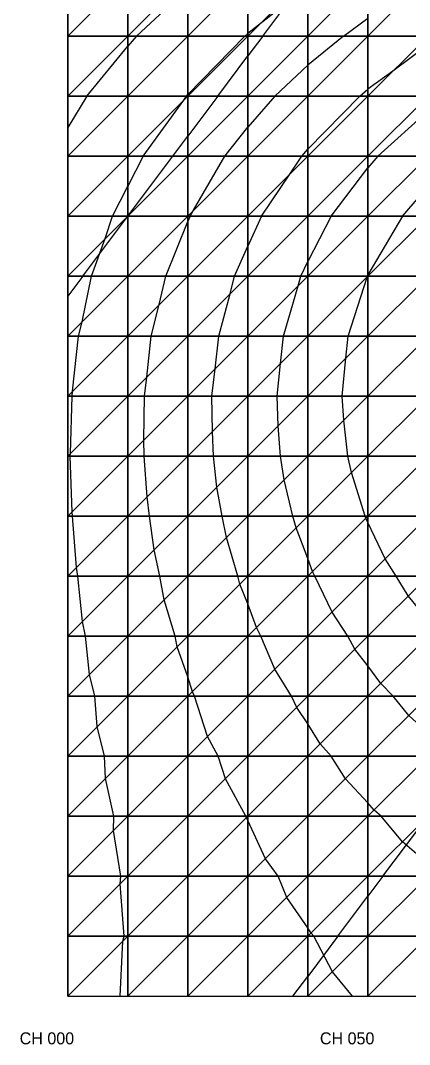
# Model space of a CAD drawing. Header units: metres. Extents: x -8 to 301, y -8 to 258.
# Drawn here: x -7.9 to 56.9, y -8 to 162.6 of the extents above; entities that cross this region are included whole.
import ezdxf

# ---------------------------------------------------------------- set-up
doc = ezdxf.new("R2010")
doc.units = ezdxf.units.M
for name, color, linetype in [('BOUNDARY', 7, 'Continuous'), ('EXISTING_CONTOUR', 8, 'Continuous'), ('EXISTING_TIN', 8, 'Continuous'), ('FORMATION_CONTOUR', 4, 'Continuous'), ('FORMATION_TIN', 4, 'Continuous'), ('SECTION', 3, 'Continuous'), ('TEXT', 7, 'Continuous')]:
    doc.layers.add(name, color=color, linetype=linetype)

msp = doc.modelspace()

# ---------------------------------------------------------------- linework, layer by layer
at = {"layer": 'BOUNDARY'}
msp.add_lwpolyline([(0, 0), (300, 0), (300, 240), (0, 240)], close=True, dxfattribs=at)
at = {"layer": 'EXISTING_CONTOUR'}
for p, q in [((11.48, 160, 102.5), (20, 167.93, 102.5)), ((40, 168.29, 103), (31.78, 161.78, 103)), ((45.91, 160, 103.5), (50, 162.95, 103.5)), ((29.51, 160, 103), (30, 160.42, 103)), ((31.78, 161.78, 103), (30, 160.42, 103)), ((11.48, 160, 102.5), (10, 158.31, 102.5)), ((29.51, 160, 103), (20, 150.24, 103)), ((45.91, 160, 103.5), (40, 155.14, 103.5)), ((3.18, 150, 102.5), (10, 158.31, 102.5)), ((60, 158.53, 104), (54.16, 154.16, 104)), ((34.49, 150, 103.5), (40, 155.14, 103.5)), ((54.16, 154.16, 104), (50, 151.15, 104)), ((19.79, 150, 103), (20, 150.24, 103)), ((48.63, 150, 104), (50, 151.15, 104)), ((3.18, 150, 102.5), (0, 144.77, 102.5)), ((12.57, 140, 103), (19.32, 149.32, 103)), ((19.32, 149.32, 103), (19.79, 150, 103)), ((34.49, 150, 103.5), (30, 144.79, 103.5)), ((48.63, 150, 104), (40, 141.14, 104)), ((51.67, 140, 104.5), (60, 147.53, 104.5)), ((26.19, 140, 103.5), (30, 144.79, 103.5)), ((12.57, 140, 103), (10, 135, 103)), ((20.96, 130.96, 103.5), (26.19, 140, 103.5)), ((37.12, 137.12, 104), (39, 140, 104)), ((39, 140, 104), (40, 141.14, 104)), ((51.67, 140, 104.5), (50, 138.04, 104.5)), ((32.28, 130, 104), (37.12, 137.12, 104)), ((43.9, 130, 104.5), (50, 138.04, 104.5)), ((7.46, 130, 103), (10, 135, 103)), ((55.77, 130, 105), (60, 134.91, 105)), ((6.26, 126.26, 103), (7.46, 130, 103)), ((20.37, 130, 103.5), (20, 129.09, 103.5)), ((20.37, 130, 103.5), (20.96, 130.96, 103.5)), ((32.28, 130, 104), (30, 124.99, 104)), ((43.9, 130, 104.5), (40, 122.41, 104.5)), ((55.77, 130, 105), (50, 120.21, 105)), ((16.33, 120, 103.5), (20, 129.09, 103.5)), ((3.96, 120, 103), (6.26, 126.26, 103)), ((27.8, 120, 104), (30, 124.99, 104)), ((38.83, 120, 104.5), (40, 122.41, 104.5)), ((2.38, 112.38, 103), (3.96, 120, 103)), ((15.25, 115.25, 103.5), (16.33, 120, 103.5)), ((27.06, 117.06, 104), (27.8, 120, 104)), ((38.39, 118.39, 104.5), (38.83, 120, 104.5)), ((46.72, 110, 105), (49.84, 119.84, 105)), ((49.84, 119.84, 105), (49.89, 120, 105)), ((49.89, 120, 105), (50, 120.21, 105)), ((35.94, 110, 104.5), (38.39, 118.39, 104.5)), ((25.14, 110, 104), (27.06, 117.06, 104)), ((13.91, 110, 103.5), (15.25, 115.25, 103.5)), ((1.82, 110, 103), (2.38, 112.38, 103)), ((0.81, 100.81, 103), (1.82, 110, 103)), ((13.15, 103.15, 103.5), (13.91, 110, 103.5)), ((24.53, 104.53, 104), (25.14, 110, 104)), ((35.44, 105.44, 104.5), (35.94, 110, 104.5)), ((46.33, 106.33, 105), (46.72, 110, 105)), ((45.7, 100, 105), (46.33, 106.33, 105)), ((24.02, 100, 104), (24.53, 104.53, 104)), ((34.86, 100, 104.5), (35.44, 105.44, 104.5)), ((12.78, 100, 103.5), (13.15, 103.15, 103.5)), ((0.72, 100, 103), (0.81, 100.81, 103)), ((0.44, 90.44, 103), (0.72, 100, 103)), ((12.7, 92.7, 103.5), (12.78, 100, 103.5)), ((24.09, 94.09, 104), (24.02, 100, 104)), ((35.05, 95.05, 104.5), (34.86, 100, 104.5)), ((45.99, 95.99, 105), (45.7, 100, 105)), ((46.65, 90, 105), (45.99, 95.99, 105)), ((24.25, 90, 104), (24.09, 94.09, 104)), ((35.41, 90, 104.5), (35.05, 95.05, 104.5)), ((12.74, 90, 103.5), (12.7, 92.7, 103.5)), ((0.43, 90, 103), (0.44, 90.44, 103)), ((0.74, 80.74, 103), (0.43, 90, 103)), ((13.22, 83.22, 103.5), (12.74, 90, 103.5)), ((24.84, 84.84, 104), (24.25, 90, 104)), ((36.06, 86.06, 104.5), (35.41, 90, 104.5)), ((47.27, 87.27, 105), (46.65, 90, 105)), ((49.52, 80, 105), (47.27, 87.27, 105)), ((37.5, 80, 104.5), (36.06, 86.06, 104.5)), ((25.7, 80, 104), (24.84, 84.84, 104)), ((13.62, 80, 103.5), (13.22, 83.22, 103.5)), ((0.8, 80, 103), (0.74, 80.74, 103)), ((1.46, 71.46, 103), (0.8, 80, 103)), ((14.38, 74.38, 103.5), (13.62, 80, 103.5)), ((26.42, 76.42, 104), (25.7, 80, 104)), ((38.04, 78.04, 104.5), (37.5, 80, 104.5)), ((49.65, 79.65, 105), (49.52, 80, 105)), ((50, 78.92, 105), (49.65, 79.65, 105)), ((52.89, 72.89, 105), (50, 78.92, 105)), ((40, 72.96, 104.5), (38.04, 78.04, 104.5)), ((28.34, 70, 104), (26.42, 76.42, 104)), ((15.36, 70, 103.5), (14.38, 74.38, 103.5)), ((40.79, 70.79, 104.5), (40, 72.96, 104.5)), ((54.68, 70, 105), (52.89, 72.89, 105)), ((1.68, 70, 103), (1.46, 71.46, 103)), ((2.45, 62.45, 103), (1.68, 70, 103)), ((16.06, 66.06, 103.5), (15.36, 70, 103.5)), ((28.68, 68.68, 104), (28.34, 70, 104)), ((41.18, 70, 104.5), (40.79, 70.79, 104.5)), ((44.02, 64.02, 104.5), (41.18, 70, 104.5)), ((56.72, 66.72, 105), (54.68, 70, 105)), ((30, 65.39, 104), (28.68, 68.68, 104)), ((60, 62.68, 105), (56.72, 66.72, 105)), ((17.88, 60, 103.5), (16.06, 66.06, 103.5)), ((31.43, 61.43, 104), (30, 65.39, 104)), ((46.63, 60, 104.5), (44.02, 64.02, 104.5)), ((2.96, 60, 103), (2.45, 62.45, 103)), ((32.16, 60, 104), (31.43, 61.43, 104)), ((3.63, 53.63, 103), (2.96, 60, 103)), ((18.24, 58.24, 103.5), (17.88, 60, 103.5)), ((34.49, 54.49, 104), (32.16, 60, 104)), ((47.84, 57.84, 104.5), (46.63, 60, 104.5)), ((20, 53.25, 103.5), (18.24, 58.24, 103.5)), ((50, 55.06, 104.5), (47.84, 57.84, 104.5)), ((52.14, 52.14, 104.5), (50, 55.06, 104.5)), ((4.49, 50, 103), (3.63, 53.63, 103)), ((20.76, 50.76, 103.5), (20, 53.25, 103.5)), ((37.26, 50, 104), (34.49, 54.49, 104)), ((54.21, 50, 104.5), (52.14, 52.14, 104.5)), ((4.93, 44.93, 103), (4.49, 50, 103)), ((21.12, 50, 103.5), (20.76, 50.76, 103.5)), ((23.3, 43.3, 103.5), (21.12, 50, 103.5)), ((38.13, 48.13, 104), (37.26, 50, 104)), ((56.8, 46.8, 104.5), (54.21, 50, 104.5)), ((40, 45.41, 104), (38.13, 48.13, 104)), ((60, 43.85, 104.5), (56.8, 46.8, 104.5)), ((6.12, 40, 103), (4.93, 44.93, 103)), ((42.06, 42.06, 104), (40, 45.41, 104)), ((25.05, 40, 103.5), (23.3, 43.3, 103.5)), ((43.86, 40, 104), (42.06, 42.06, 104)), ((6.29, 36.29, 103), (6.12, 40, 103)), ((26.25, 36.25, 103.5), (25.05, 40, 103.5)), ((46.26, 36.26, 104), (43.86, 40, 104)), ((7.66, 30, 103), (6.29, 36.29, 103)), ((29.68, 30, 103.5), (26.25, 36.25, 103.5)), ((50, 32.22, 104), (46.26, 36.26, 104)), ((51.02, 31.02, 104), (50, 32.22, 104)), ((52.19, 30, 104), (51.02, 31.02, 104)), ((7.61, 27.61, 103), (7.66, 30, 103)), ((29.75, 29.75, 103.5), (29.68, 30, 103.5)), ((30, 29.29, 103.5), (29.75, 29.75, 103.5)), ((32.91, 22.91, 103.5), (30, 29.29, 103.5)), ((55.76, 25.76, 104), (52.19, 30, 104)), ((8.86, 20, 103), (7.61, 27.61, 103)), ((60, 22.09, 104), (55.76, 25.76, 104)), ((35.03, 20, 103.5), (32.91, 22.91, 103.5)), ((8.72, 18.72, 103), (8.86, 20, 103)), ((36.48, 16.48, 103.5), (35.03, 20, 103.5)), ((9.38, 10, 103), (8.72, 18.72, 103)), ((40, 11.42, 103.5), (36.48, 16.48, 103.5)), ((40.53, 10.53, 103.5), (40, 11.42, 103.5)), ((41, 10, 103.5), (40.53, 10.53, 103.5)), ((8.75, 0, 103), (9.2, 9.2, 103)), ((9.2, 9.2, 103), (9.38, 10, 103)), ((44.08, 4.08, 103.5), (41, 10, 103.5)), ((47.4, 0, 103.5), (44.08, 4.08, 103.5))]:
    msp.add_line(p, q, dxfattribs=at)
at = {"layer": 'EXISTING_TIN'}
for points in [[(0, 160, 102.22), (10, 160, 102.46), (10, 170, 102.22)], [(0, 160, 102.22), (10, 170, 102.22), (0, 170, 102.02)], [(10, 160, 102.46), (20, 160, 102.73), (20, 170, 102.44)], [(10, 160, 102.46), (20, 170, 102.44), (10, 170, 102.22)], [(20, 160, 102.73), (30, 160, 103.01), (30, 170, 102.68)], [(20, 160, 102.73), (30, 170, 102.68), (20, 170, 102.44)], [(30, 160, 103.01), (40, 160, 103.32), (40, 170, 102.93)], [(30, 160, 103.01), (40, 170, 102.93), (30, 170, 102.68)], [(40, 160, 103.32), (50, 160, 103.63), (50, 170, 103.2)], [(40, 160, 103.32), (50, 170, 103.2), (40, 170, 102.93)], [(50, 160, 103.63), (60, 160, 103.93), (60, 170, 103.46)], [(50, 160, 103.63), (60, 170, 103.46), (50, 170, 103.2)], [(0, 150, 102.41), (10, 150, 102.69), (10, 160, 102.46)], [(0, 150, 102.41), (10, 160, 102.46), (0, 160, 102.22)], [(10, 150, 102.69), (20, 150, 103.01), (20, 160, 102.73)], [(10, 150, 102.69), (20, 160, 102.73), (10, 160, 102.46)], [(20, 150, 103.01), (30, 150, 103.34), (30, 160, 103.01)], [(20, 150, 103.01), (30, 160, 103.01), (20, 160, 102.73)], [(30, 150, 103.34), (40, 150, 103.69), (40, 160, 103.32)], [(30, 150, 103.34), (40, 160, 103.32), (30, 160, 103.01)], [(40, 150, 103.69), (50, 150, 104.05), (50, 160, 103.63)], [(40, 150, 103.69), (50, 160, 103.63), (40, 160, 103.32)], [(50, 150, 104.05), (60, 150, 104.4), (60, 160, 103.93)], [(50, 150, 104.05), (60, 160, 103.93), (50, 160, 103.63)], [(0, 140, 102.58), (10, 140, 102.91), (10, 150, 102.69)], [(0, 140, 102.58), (10, 150, 102.69), (0, 150, 102.41)], [(10, 140, 102.91), (20, 140, 103.26), (20, 150, 103.01)], [(10, 140, 102.91), (20, 150, 103.01), (10, 150, 102.69)], [(20, 140, 103.26), (30, 140, 103.64), (30, 150, 103.34)], [(20, 140, 103.26), (30, 150, 103.34), (20, 150, 103.01)], [(30, 140, 103.64), (40, 140, 104.04), (40, 150, 103.69)], [(30, 140, 103.64), (40, 150, 103.69), (30, 150, 103.34)], [(40, 140, 104.04), (50, 140, 104.44), (50, 150, 104.05)], [(40, 140, 104.04), (50, 150, 104.05), (40, 150, 103.69)], [(50, 140, 104.44), (60, 140, 104.82), (60, 150, 104.4)], [(50, 140, 104.44), (60, 150, 104.4), (50, 150, 104.05)], [(0, 130, 102.73), (10, 130, 103.09), (10, 140, 102.91)], [(0, 130, 102.73), (10, 140, 102.91), (0, 140, 102.58)], [(10, 130, 103.09), (20, 130, 103.48), (20, 140, 103.26)], [(10, 130, 103.09), (20, 140, 103.26), (10, 140, 102.91)], [(20, 130, 103.48), (30, 130, 103.9), (30, 140, 103.64)], [(20, 130, 103.48), (30, 140, 103.64), (20, 140, 103.26)], [(30, 130, 103.9), (40, 130, 104.33), (40, 140, 104.04)], [(30, 130, 103.9), (40, 140, 104.04), (30, 140, 103.64)], [(40, 130, 104.33), (50, 130, 104.76), (50, 140, 104.44)], [(40, 130, 104.33), (50, 140, 104.44), (40, 140, 104.04)], [(50, 130, 104.76), (60, 130, 105.17), (60, 140, 104.82)], [(50, 130, 104.76), (60, 140, 104.82), (50, 140, 104.44)], [(0, 120, 102.85), (10, 120, 103.23), (10, 130, 103.09)], [(0, 120, 102.85), (10, 130, 103.09), (0, 130, 102.73)], [(10, 120, 103.23), (20, 120, 103.65), (20, 130, 103.48)], [(10, 120, 103.23), (20, 130, 103.48), (10, 130, 103.09)], [(20, 120, 103.65), (30, 120, 104.1), (30, 130, 103.9)], [(20, 120, 103.65), (30, 130, 103.9), (20, 130, 103.48)], [(30, 120, 104.1), (40, 120, 104.55), (40, 130, 104.33)], [(30, 120, 104.1), (40, 130, 104.33), (30, 130, 103.9)], [(40, 120, 104.55), (50, 120, 105.01), (50, 130, 104.76)], [(40, 120, 104.55), (50, 130, 104.76), (40, 130, 104.33)], [(50, 120, 105.01), (60, 120, 105.44), (60, 130, 105.17)], [(50, 120, 105.01), (60, 130, 105.17), (50, 130, 104.76)], [(0, 110, 102.93), (10, 110, 103.33), (10, 120, 103.23)], [(0, 110, 102.93), (10, 120, 103.23), (0, 120, 102.85)], [(10, 110, 103.33), (20, 110, 103.76), (20, 120, 103.65)], [(10, 110, 103.33), (20, 120, 103.65), (10, 120, 103.23)], [(20, 110, 103.76), (30, 110, 104.22), (30, 120, 104.1)], [(20, 110, 103.76), (30, 120, 104.1), (20, 120, 103.65)], [(30, 110, 104.22), (40, 110, 104.69), (40, 120, 104.55)], [(30, 110, 104.22), (40, 120, 104.55), (30, 120, 104.1)], [(40, 110, 104.69), (50, 110, 105.15), (50, 120, 105.01)], [(40, 110, 104.69), (50, 120, 105.01), (40, 120, 104.55)], [(50, 110, 105.15), (60, 110, 105.59), (60, 120, 105.44)], [(50, 110, 105.15), (60, 120, 105.44), (50, 120, 105.01)], [(0, 100, 102.97), (10, 100, 103.38), (10, 110, 103.33)], [(0, 100, 102.97), (10, 110, 103.33), (0, 110, 102.93)], [(10, 100, 103.38), (20, 100, 103.82), (20, 110, 103.76)], [(10, 100, 103.38), (20, 110, 103.76), (10, 110, 103.33)], [(20, 100, 103.82), (30, 100, 104.27), (30, 110, 104.22)], [(20, 100, 103.82), (30, 110, 104.22), (20, 110, 103.76)], [(30, 100, 104.27), (40, 100, 104.74), (40, 110, 104.69)], [(30, 100, 104.27), (40, 110, 104.69), (30, 110, 104.22)], [(40, 100, 104.74), (50, 100, 105.2), (50, 110, 105.15)], [(40, 100, 104.74), (50, 110, 105.15), (40, 110, 104.69)], [(50, 100, 105.2), (60, 100, 105.63), (60, 110, 105.59)], [(50, 100, 105.2), (60, 110, 105.59), (50, 110, 105.15)], [(0, 90, 102.98), (10, 90, 103.38), (10, 100, 103.38)], [(0, 90, 102.98), (10, 100, 103.38), (0, 100, 102.97)], [(10, 90, 103.38), (20, 90, 103.81), (20, 100, 103.82)], [(10, 90, 103.38), (20, 100, 103.82), (10, 100, 103.38)], [(20, 90, 103.81), (30, 90, 104.26), (30, 100, 104.27)], [(20, 90, 103.81), (30, 100, 104.27), (20, 100, 103.82)], [(30, 90, 104.26), (40, 90, 104.71), (40, 100, 104.74)], [(30, 90, 104.26), (40, 100, 104.74), (30, 100, 104.27)], [(40, 90, 104.71), (50, 90, 105.15), (50, 100, 105.2)], [(40, 90, 104.71), (50, 100, 105.2), (40, 100, 104.74)], [(50, 90, 105.15), (60, 90, 105.56), (60, 100, 105.63)], [(50, 90, 105.15), (60, 100, 105.63), (50, 100, 105.2)], [(0, 80, 102.97), (10, 80, 103.35), (10, 90, 103.38)], [(0, 80, 102.97), (10, 90, 103.38), (0, 90, 102.98)], [(10, 80, 103.35), (20, 80, 103.76), (20, 90, 103.81)], [(10, 80, 103.35), (20, 90, 103.81), (10, 90, 103.38)], [(20, 80, 103.76), (30, 80, 104.18), (30, 90, 104.26)], [(20, 80, 103.76), (30, 90, 104.26), (20, 90, 103.81)], [(30, 80, 104.18), (40, 80, 104.61), (40, 90, 104.71)], [(30, 80, 104.18), (40, 90, 104.71), (30, 90, 104.26)], [(40, 80, 104.61), (50, 80, 105.02), (50, 90, 105.15)], [(40, 80, 104.61), (50, 90, 105.15), (40, 90, 104.71)], [(50, 80, 105.02), (60, 80, 105.41), (60, 90, 105.56)], [(50, 80, 105.02), (60, 90, 105.56), (50, 90, 105.15)], [(0, 70, 102.94), (10, 70, 103.3), (10, 80, 103.35)], [(0, 70, 102.94), (10, 80, 103.35), (0, 80, 102.97)], [(10, 70, 103.3), (20, 70, 103.68), (20, 80, 103.76)], [(10, 70, 103.3), (20, 80, 103.76), (10, 80, 103.35)], [(20, 70, 103.68), (30, 70, 104.06), (30, 80, 104.18)], [(20, 70, 103.68), (30, 80, 104.18), (20, 80, 103.76)], [(30, 70, 104.06), (40, 70, 104.46), (40, 80, 104.61)], [(30, 70, 104.06), (40, 80, 104.61), (30, 80, 104.18)], [(40, 70, 104.46), (50, 70, 104.83), (50, 80, 105.02)], [(40, 70, 104.46), (50, 80, 105.02), (40, 80, 104.61)], [(50, 70, 104.83), (60, 70, 105.19), (60, 80, 105.41)], [(50, 70, 104.83), (60, 80, 105.41), (50, 80, 105.02)], [(0, 60, 102.9), (10, 60, 103.23), (10, 70, 103.3)], [(0, 60, 102.9), (10, 70, 103.3), (0, 70, 102.94)], [(10, 60, 103.23), (20, 60, 103.57), (20, 70, 103.68)], [(10, 60, 103.23), (20, 70, 103.68), (10, 70, 103.3)], [(20, 60, 103.57), (30, 60, 103.92), (30, 70, 104.06)], [(20, 60, 103.57), (30, 70, 104.06), (20, 70, 103.68)], [(30, 60, 103.92), (40, 60, 104.28), (40, 70, 104.46)], [(30, 60, 103.92), (40, 70, 104.46), (30, 70, 104.06)], [(40, 60, 104.28), (50, 60, 104.61), (50, 70, 104.83)], [(40, 60, 104.28), (50, 70, 104.83), (40, 70, 104.46)], [(50, 60, 104.61), (60, 60, 104.93), (60, 70, 105.19)], [(50, 60, 104.61), (60, 70, 105.19), (50, 70, 104.83)], [(0, 50, 102.87), (10, 50, 103.16), (10, 60, 103.23)], [(0, 50, 102.87), (10, 60, 103.23), (0, 60, 102.9)], [(10, 50, 103.16), (20, 50, 103.47), (20, 60, 103.57)], [(10, 50, 103.16), (20, 60, 103.57), (10, 60, 103.23)], [(20, 50, 103.47), (30, 50, 103.78), (30, 60, 103.92)], [(20, 50, 103.47), (30, 60, 103.92), (20, 60, 103.57)], [(30, 50, 103.78), (40, 50, 104.08), (40, 60, 104.28)], [(30, 50, 103.78), (40, 60, 104.28), (30, 60, 103.92)], [(40, 50, 104.08), (50, 50, 104.38), (50, 60, 104.61)], [(40, 50, 104.08), (50, 60, 104.61), (40, 60, 104.28)], [(50, 50, 104.38), (60, 50, 104.66), (60, 60, 104.93)], [(50, 50, 104.38), (60, 60, 104.93), (50, 60, 104.61)], [(0, 40, 102.84), (10, 40, 103.1), (10, 50, 103.16)], [(0, 40, 102.84), (10, 50, 103.16), (0, 50, 102.87)], [(10, 40, 103.1), (20, 40, 103.36), (20, 50, 103.47)], [(10, 40, 103.1), (20, 50, 103.47), (10, 50, 103.16)], [(20, 40, 103.36), (30, 40, 103.63), (30, 50, 103.78)], [(20, 40, 103.36), (30, 50, 103.78), (20, 50, 103.47)], [(30, 40, 103.63), (40, 40, 103.9), (40, 50, 104.08)], [(30, 40, 103.63), (40, 50, 104.08), (30, 50, 103.78)], [(40, 40, 103.9), (50, 40, 104.16), (50, 50, 104.38)], [(40, 40, 103.9), (50, 50, 104.38), (40, 50, 104.08)], [(50, 40, 104.16), (60, 40, 104.4), (60, 50, 104.66)], [(50, 40, 104.16), (60, 50, 104.66), (50, 50, 104.38)], [(0, 30, 102.83), (10, 30, 103.05), (10, 40, 103.1)], [(0, 30, 102.83), (10, 40, 103.1), (0, 40, 102.84)], [(10, 30, 103.05), (20, 30, 103.28), (20, 40, 103.36)], [(10, 30, 103.05), (20, 40, 103.36), (10, 40, 103.1)], [(20, 30, 103.28), (30, 30, 103.51), (30, 40, 103.63)], [(20, 30, 103.28), (30, 40, 103.63), (20, 40, 103.36)], [(30, 30, 103.51), (40, 30, 103.73), (40, 40, 103.9)], [(30, 30, 103.51), (40, 40, 103.9), (30, 40, 103.63)], [(40, 30, 103.73), (50, 30, 103.95), (50, 40, 104.16)], [(40, 30, 103.73), (50, 40, 104.16), (40, 40, 103.9)], [(50, 30, 103.95), (60, 30, 104.16), (60, 40, 104.4)], [(50, 30, 103.95), (60, 40, 104.4), (50, 40, 104.16)], [(0, 20, 102.84), (10, 20, 103.02), (10, 30, 103.05)], [(0, 20, 102.84), (10, 30, 103.05), (0, 30, 102.83)], [(10, 20, 103.02), (20, 20, 103.21), (20, 30, 103.28)], [(10, 20, 103.02), (20, 30, 103.28), (10, 30, 103.05)], [(20, 20, 103.21), (30, 20, 103.4), (30, 30, 103.51)], [(20, 20, 103.21), (30, 30, 103.51), (20, 30, 103.28)], [(30, 20, 103.4), (40, 20, 103.59), (40, 30, 103.73)], [(30, 20, 103.4), (40, 30, 103.73), (30, 30, 103.51)], [(40, 20, 103.59), (50, 20, 103.78), (50, 30, 103.95)], [(40, 20, 103.59), (50, 30, 103.95), (40, 30, 103.73)], [(50, 20, 103.78), (60, 20, 103.96), (60, 30, 104.16)], [(50, 20, 103.78), (60, 30, 104.16), (50, 30, 103.95)], [(0, 10, 102.86), (10, 10, 103.01), (10, 20, 103.02)], [(0, 10, 102.86), (10, 20, 103.02), (0, 20, 102.84)], [(10, 10, 103.01), (20, 10, 103.17), (20, 20, 103.21)], [(10, 10, 103.01), (20, 20, 103.21), (10, 20, 103.02)], [(20, 10, 103.17), (30, 10, 103.33), (30, 20, 103.4)], [(20, 10, 103.17), (30, 20, 103.4), (20, 20, 103.21)], [(30, 10, 103.33), (40, 10, 103.48), (40, 20, 103.59)], [(30, 10, 103.33), (40, 20, 103.59), (30, 20, 103.4)], [(40, 10, 103.48), (50, 10, 103.64), (50, 20, 103.78)], [(40, 10, 103.48), (50, 20, 103.78), (40, 20, 103.59)], [(50, 10, 103.64), (60, 10, 103.79), (60, 20, 103.96)], [(50, 10, 103.64), (60, 20, 103.96), (50, 20, 103.78)], [(0, 0, 102.89), (10, 0, 103.02), (10, 10, 103.01)], [(0, 0, 102.89), (10, 10, 103.01), (0, 10, 102.86)], [(10, 0, 103.02), (20, 0, 103.14), (20, 10, 103.17)], [(10, 0, 103.02), (20, 10, 103.17), (10, 10, 103.01)], [(20, 0, 103.14), (30, 0, 103.27), (30, 10, 103.33)], [(20, 0, 103.14), (30, 10, 103.33), (20, 10, 103.17)], [(30, 0, 103.27), (40, 0, 103.4), (40, 10, 103.48)], [(30, 0, 103.27), (40, 10, 103.48), (30, 10, 103.33)], [(40, 0, 103.4), (50, 0, 103.53), (50, 10, 103.64)], [(40, 0, 103.4), (50, 10, 103.64), (40, 10, 103.48)], [(50, 0, 103.53), (60, 0, 103.66), (60, 10, 103.79)], [(50, 0, 103.53), (60, 10, 103.79), (50, 10, 103.64)]]:
    msp.add_3dface(points, dxfattribs=at)
at = {"layer": 'FORMATION_CONTOUR'}
for p, q in [((32.5, 160, 104), (40, 170, 104)), ((32.5, 160, 104), (30, 156.67, 104)), ((25, 150, 104), (30, 156.67, 104)), ((25, 150, 104), (20, 143.33, 104)), ((17.5, 140, 104), (20, 143.33, 104)), ((10, 130, 104), (17.5, 140, 104)), ((2.5, 120, 104), (10, 130, 104)), ((10, 130, 104), (10, 130, 104)), ((10, 130, 104), (10, 130, 104)), ((2.5, 120, 104), (0, 116.67, 104)), ((52.5, 20, 104.5), (60, 30, 104.5)), ((52.5, 20, 104.5), (50, 16.67, 104.5)), ((45, 10, 104.5), (50, 16.67, 104.5)), ((45, 10, 104.5), (40, 3.33, 104.5)), ((37.5, 0, 104.5), (40, 3.33, 104.5))]:
    msp.add_line(p, q, dxfattribs=at)
at = {"layer": 'FORMATION_TIN'}
for points in [[(0, 160, 103.87), (10, 160, 103.91), (10, 170, 103.88)], [(0, 160, 103.87), (10, 170, 103.88), (0, 170, 103.84)], [(10, 160, 103.91), (20, 160, 103.95), (20, 170, 103.92)], [(10, 160, 103.91), (20, 170, 103.92), (10, 170, 103.88)], [(20, 160, 103.95), (30, 160, 103.99), (30, 170, 103.96)], [(20, 160, 103.95), (30, 170, 103.96), (20, 170, 103.92)], [(30, 160, 103.99), (40, 160, 104.03), (40, 170, 104)], [(30, 160, 103.99), (40, 170, 104), (30, 170, 103.96)], [(40, 160, 104.03), (50, 160, 104.07), (50, 170, 104.04)], [(40, 160, 104.03), (50, 170, 104.04), (40, 170, 104)], [(50, 160, 104.07), (60, 160, 104.11), (60, 170, 104.08)], [(50, 160, 104.07), (60, 170, 104.08), (50, 170, 104.04)], [(0, 150, 103.9), (10, 150, 103.94), (10, 160, 103.91)], [(0, 150, 103.9), (10, 160, 103.91), (0, 160, 103.87)], [(10, 150, 103.94), (20, 150, 103.98), (20, 160, 103.95)], [(10, 150, 103.94), (20, 160, 103.95), (10, 160, 103.91)], [(20, 150, 103.98), (30, 150, 104.02), (30, 160, 103.99)], [(20, 150, 103.98), (30, 160, 103.99), (20, 160, 103.95)], [(30, 150, 104.02), (40, 150, 104.06), (40, 160, 104.03)], [(30, 150, 104.02), (40, 160, 104.03), (30, 160, 103.99)], [(40, 150, 104.06), (50, 150, 104.1), (50, 160, 104.07)], [(40, 150, 104.06), (50, 160, 104.07), (40, 160, 104.03)], [(50, 150, 104.1), (60, 150, 104.14), (60, 160, 104.11)], [(50, 150, 104.1), (60, 160, 104.11), (50, 160, 104.07)], [(0, 140, 103.93), (10, 140, 103.97), (10, 150, 103.94)], [(0, 140, 103.93), (10, 150, 103.94), (0, 150, 103.9)], [(10, 140, 103.97), (20, 140, 104.01), (20, 150, 103.98)], [(10, 140, 103.97), (20, 150, 103.98), (10, 150, 103.94)], [(20, 140, 104.01), (30, 140, 104.05), (30, 150, 104.02)], [(20, 140, 104.01), (30, 150, 104.02), (20, 150, 103.98)], [(30, 140, 104.05), (40, 140, 104.09), (40, 150, 104.06)], [(30, 140, 104.05), (40, 150, 104.06), (30, 150, 104.02)], [(40, 140, 104.09), (50, 140, 104.13), (50, 150, 104.1)], [(40, 140, 104.09), (50, 150, 104.1), (40, 150, 104.06)], [(50, 140, 104.13), (60, 140, 104.17), (60, 150, 104.14)], [(50, 140, 104.13), (60, 150, 104.14), (50, 150, 104.1)], [(0, 130, 103.96), (10, 130, 104), (10, 140, 103.97)], [(0, 130, 103.96), (10, 140, 103.97), (0, 140, 103.93)], [(10, 130, 104), (20, 130, 104.04), (20, 140, 104.01)], [(10, 130, 104), (20, 140, 104.01), (10, 140, 103.97)], [(20, 130, 104.04), (30, 130, 104.08), (30, 140, 104.05)], [(20, 130, 104.04), (30, 140, 104.05), (20, 140, 104.01)], [(30, 130, 104.08), (40, 130, 104.12), (40, 140, 104.09)], [(30, 130, 104.08), (40, 140, 104.09), (30, 140, 104.05)], [(40, 130, 104.12), (50, 130, 104.16), (50, 140, 104.13)], [(40, 130, 104.12), (50, 140, 104.13), (40, 140, 104.09)], [(50, 130, 104.16), (60, 130, 104.2), (60, 140, 104.17)], [(50, 130, 104.16), (60, 140, 104.17), (50, 140, 104.13)], [(0, 120, 103.99), (10, 120, 104.03), (10, 130, 104)], [(0, 120, 103.99), (10, 130, 104), (0, 130, 103.96)], [(10, 120, 104.03), (20, 120, 104.07), (20, 130, 104.04)], [(10, 120, 104.03), (20, 130, 104.04), (10, 130, 104)], [(20, 120, 104.07), (30, 120, 104.11), (30, 130, 104.08)], [(20, 120, 104.07), (30, 130, 104.08), (20, 130, 104.04)], [(30, 120, 104.11), (40, 120, 104.15), (40, 130, 104.12)], [(30, 120, 104.11), (40, 130, 104.12), (30, 130, 104.08)], [(40, 120, 104.15), (50, 120, 104.19), (50, 130, 104.16)], [(40, 120, 104.15), (50, 130, 104.16), (40, 130, 104.12)], [(50, 120, 104.19), (60, 120, 104.23), (60, 130, 104.2)], [(50, 120, 104.19), (60, 130, 104.2), (50, 130, 104.16)], [(0, 110, 104.02), (10, 110, 104.06), (10, 120, 104.03)], [(0, 110, 104.02), (10, 120, 104.03), (0, 120, 103.99)], [(10, 110, 104.06), (20, 110, 104.1), (20, 120, 104.07)], [(10, 110, 104.06), (20, 120, 104.07), (10, 120, 104.03)], [(20, 110, 104.1), (30, 110, 104.14), (30, 120, 104.11)], [(20, 110, 104.1), (30, 120, 104.11), (20, 120, 104.07)], [(30, 110, 104.14), (40, 110, 104.18), (40, 120, 104.15)], [(30, 110, 104.14), (40, 120, 104.15), (30, 120, 104.11)], [(40, 110, 104.18), (50, 110, 104.22), (50, 120, 104.19)], [(40, 110, 104.18), (50, 120, 104.19), (40, 120, 104.15)], [(50, 110, 104.22), (60, 110, 104.26), (60, 120, 104.23)], [(50, 110, 104.22), (60, 120, 104.23), (50, 120, 104.19)], [(0, 100, 104.05), (10, 100, 104.09), (10, 110, 104.06)], [(0, 100, 104.05), (10, 110, 104.06), (0, 110, 104.02)], [(10, 100, 104.09), (20, 100, 104.13), (20, 110, 104.1)], [(10, 100, 104.09), (20, 110, 104.1), (10, 110, 104.06)], [(20, 100, 104.13), (30, 100, 104.17), (30, 110, 104.14)], [(20, 100, 104.13), (30, 110, 104.14), (20, 110, 104.1)], [(30, 100, 104.17), (40, 100, 104.21), (40, 110, 104.18)], [(30, 100, 104.17), (40, 110, 104.18), (30, 110, 104.14)], [(40, 100, 104.21), (50, 100, 104.25), (50, 110, 104.22)], [(40, 100, 104.21), (50, 110, 104.22), (40, 110, 104.18)], [(50, 100, 104.25), (60, 100, 104.29), (60, 110, 104.26)], [(50, 100, 104.25), (60, 110, 104.26), (50, 110, 104.22)], [(0, 90, 104.08), (10, 90, 104.12), (10, 100, 104.09)], [(0, 90, 104.08), (10, 100, 104.09), (0, 100, 104.05)], [(10, 90, 104.12), (20, 90, 104.16), (20, 100, 104.13)], [(10, 90, 104.12), (20, 100, 104.13), (10, 100, 104.09)], [(20, 90, 104.16), (30, 90, 104.2), (30, 100, 104.17)], [(20, 90, 104.16), (30, 100, 104.17), (20, 100, 104.13)], [(30, 90, 104.2), (40, 90, 104.24), (40, 100, 104.21)], [(30, 90, 104.2), (40, 100, 104.21), (30, 100, 104.17)], [(40, 90, 104.24), (50, 90, 104.28), (50, 100, 104.25)], [(40, 90, 104.24), (50, 100, 104.25), (40, 100, 104.21)], [(50, 90, 104.28), (60, 90, 104.32), (60, 100, 104.29)], [(50, 90, 104.28), (60, 100, 104.29), (50, 100, 104.25)], [(0, 80, 104.11), (10, 80, 104.15), (10, 90, 104.12)], [(0, 80, 104.11), (10, 90, 104.12), (0, 90, 104.08)], [(10, 80, 104.15), (20, 80, 104.19), (20, 90, 104.16)], [(10, 80, 104.15), (20, 90, 104.16), (10, 90, 104.12)], [(20, 80, 104.19), (30, 80, 104.23), (30, 90, 104.2)], [(20, 80, 104.19), (30, 90, 104.2), (20, 90, 104.16)], [(30, 80, 104.23), (40, 80, 104.27), (40, 90, 104.24)], [(30, 80, 104.23), (40, 90, 104.24), (30, 90, 104.2)], [(40, 80, 104.27), (50, 80, 104.31), (50, 90, 104.28)], [(40, 80, 104.27), (50, 90, 104.28), (40, 90, 104.24)], [(50, 80, 104.31), (60, 80, 104.35), (60, 90, 104.32)], [(50, 80, 104.31), (60, 90, 104.32), (50, 90, 104.28)], [(0, 70, 104.14), (10, 70, 104.18), (10, 80, 104.15)], [(0, 70, 104.14), (10, 80, 104.15), (0, 80, 104.11)], [(10, 70, 104.18), (20, 70, 104.22), (20, 80, 104.19)], [(10, 70, 104.18), (20, 80, 104.19), (10, 80, 104.15)], [(20, 70, 104.22), (30, 70, 104.26), (30, 80, 104.23)], [(20, 70, 104.22), (30, 80, 104.23), (20, 80, 104.19)], [(30, 70, 104.26), (40, 70, 104.3), (40, 80, 104.27)], [(30, 70, 104.26), (40, 80, 104.27), (30, 80, 104.23)], [(40, 70, 104.3), (50, 70, 104.34), (50, 80, 104.31)], [(40, 70, 104.3), (50, 80, 104.31), (40, 80, 104.27)], [(50, 70, 104.34), (60, 70, 104.38), (60, 80, 104.35)], [(50, 70, 104.34), (60, 80, 104.35), (50, 80, 104.31)], [(0, 60, 104.17), (10, 60, 104.21), (10, 70, 104.18)], [(0, 60, 104.17), (10, 70, 104.18), (0, 70, 104.14)], [(10, 60, 104.21), (20, 60, 104.25), (20, 70, 104.22)], [(10, 60, 104.21), (20, 70, 104.22), (10, 70, 104.18)], [(20, 60, 104.25), (30, 60, 104.29), (30, 70, 104.26)], [(20, 60, 104.25), (30, 70, 104.26), (20, 70, 104.22)], [(30, 60, 104.29), (40, 60, 104.33), (40, 70, 104.3)], [(30, 60, 104.29), (40, 70, 104.3), (30, 70, 104.26)], [(40, 60, 104.33), (50, 60, 104.37), (50, 70, 104.34)], [(40, 60, 104.33), (50, 70, 104.34), (40, 70, 104.3)], [(50, 60, 104.37), (60, 60, 104.41), (60, 70, 104.38)], [(50, 60, 104.37), (60, 70, 104.38), (50, 70, 104.34)], [(0, 50, 104.2), (10, 50, 104.24), (10, 60, 104.21)], [(0, 50, 104.2), (10, 60, 104.21), (0, 60, 104.17)], [(10, 50, 104.24), (20, 50, 104.28), (20, 60, 104.25)], [(10, 50, 104.24), (20, 60, 104.25), (10, 60, 104.21)], [(20, 50, 104.28), (30, 50, 104.32), (30, 60, 104.29)], [(20, 50, 104.28), (30, 60, 104.29), (20, 60, 104.25)], [(30, 50, 104.32), (40, 50, 104.36), (40, 60, 104.33)], [(30, 50, 104.32), (40, 60, 104.33), (30, 60, 104.29)], [(40, 50, 104.36), (50, 50, 104.4), (50, 60, 104.37)], [(40, 50, 104.36), (50, 60, 104.37), (40, 60, 104.33)], [(50, 50, 104.4), (60, 50, 104.44), (60, 60, 104.41)], [(50, 50, 104.4), (60, 60, 104.41), (50, 60, 104.37)], [(0, 40, 104.23), (10, 40, 104.27), (10, 50, 104.24)], [(0, 40, 104.23), (10, 50, 104.24), (0, 50, 104.2)], [(10, 40, 104.27), (20, 40, 104.31), (20, 50, 104.28)], [(10, 40, 104.27), (20, 50, 104.28), (10, 50, 104.24)], [(20, 40, 104.31), (30, 40, 104.35), (30, 50, 104.32)], [(20, 40, 104.31), (30, 50, 104.32), (20, 50, 104.28)], [(30, 40, 104.35), (40, 40, 104.39), (40, 50, 104.36)], [(30, 40, 104.35), (40, 50, 104.36), (30, 50, 104.32)], [(40, 40, 104.39), (50, 40, 104.43), (50, 50, 104.4)], [(40, 40, 104.39), (50, 50, 104.4), (40, 50, 104.36)], [(50, 40, 104.43), (60, 40, 104.47), (60, 50, 104.44)], [(50, 40, 104.43), (60, 50, 104.44), (50, 50, 104.4)], [(0, 30, 104.26), (10, 30, 104.3), (10, 40, 104.27)], [(0, 30, 104.26), (10, 40, 104.27), (0, 40, 104.23)], [(10, 30, 104.3), (20, 30, 104.34), (20, 40, 104.31)], [(10, 30, 104.3), (20, 40, 104.31), (10, 40, 104.27)], [(20, 30, 104.34), (30, 30, 104.38), (30, 40, 104.35)], [(20, 30, 104.34), (30, 40, 104.35), (20, 40, 104.31)], [(30, 30, 104.38), (40, 30, 104.42), (40, 40, 104.39)], [(30, 30, 104.38), (40, 40, 104.39), (30, 40, 104.35)], [(40, 30, 104.42), (50, 30, 104.46), (50, 40, 104.43)], [(40, 30, 104.42), (50, 40, 104.43), (40, 40, 104.39)], [(50, 30, 104.46), (60, 30, 104.5), (60, 40, 104.47)], [(50, 30, 104.46), (60, 40, 104.47), (50, 40, 104.43)], [(0, 20, 104.29), (10, 20, 104.33), (10, 30, 104.3)], [(0, 20, 104.29), (10, 30, 104.3), (0, 30, 104.26)], [(10, 20, 104.33), (20, 20, 104.37), (20, 30, 104.34)], [(10, 20, 104.33), (20, 30, 104.34), (10, 30, 104.3)], [(20, 20, 104.37), (30, 20, 104.41), (30, 30, 104.38)], [(20, 20, 104.37), (30, 30, 104.38), (20, 30, 104.34)], [(30, 20, 104.41), (40, 20, 104.45), (40, 30, 104.42)], [(30, 20, 104.41), (40, 30, 104.42), (30, 30, 104.38)], [(40, 20, 104.45), (50, 20, 104.49), (50, 30, 104.46)], [(40, 20, 104.45), (50, 30, 104.46), (40, 30, 104.42)], [(50, 20, 104.49), (60, 20, 104.53), (60, 30, 104.5)], [(50, 20, 104.49), (60, 30, 104.5), (50, 30, 104.46)], [(0, 10, 104.32), (10, 10, 104.36), (10, 20, 104.33)], [(0, 10, 104.32), (10, 20, 104.33), (0, 20, 104.29)], [(10, 10, 104.36), (20, 10, 104.4), (20, 20, 104.37)], [(10, 10, 104.36), (20, 20, 104.37), (10, 20, 104.33)], [(20, 10, 104.4), (30, 10, 104.44), (30, 20, 104.41)], [(20, 10, 104.4), (30, 20, 104.41), (20, 20, 104.37)], [(30, 10, 104.44), (40, 10, 104.48), (40, 20, 104.45)], [(30, 10, 104.44), (40, 20, 104.45), (30, 20, 104.41)], [(40, 10, 104.48), (50, 10, 104.52), (50, 20, 104.49)], [(40, 10, 104.48), (50, 20, 104.49), (40, 20, 104.45)], [(50, 10, 104.52), (60, 10, 104.56), (60, 20, 104.53)], [(50, 10, 104.52), (60, 20, 104.53), (50, 20, 104.49)], [(0, 0, 104.35), (10, 0, 104.39), (10, 10, 104.36)], [(0, 0, 104.35), (10, 10, 104.36), (0, 10, 104.32)], [(10, 0, 104.39), (20, 0, 104.43), (20, 10, 104.4)], [(10, 0, 104.39), (20, 10, 104.4), (10, 10, 104.36)], [(20, 0, 104.43), (30, 0, 104.47), (30, 10, 104.44)], [(20, 0, 104.43), (30, 10, 104.44), (20, 10, 104.4)], [(30, 0, 104.47), (40, 0, 104.51), (40, 10, 104.48)], [(30, 0, 104.47), (40, 10, 104.48), (30, 10, 104.44)], [(40, 0, 104.51), (50, 0, 104.55), (50, 10, 104.52)], [(40, 0, 104.51), (50, 10, 104.52), (40, 10, 104.48)], [(50, 0, 104.55), (60, 0, 104.59), (60, 10, 104.56)], [(50, 0, 104.55), (60, 10, 104.56), (50, 10, 104.52)]]:
    msp.add_3dface(points, dxfattribs=at)
at = {"layer": 'SECTION'}
for p, q in [((0, 0), (0, 240)), ((50, 0), (50, 240))]:
    msp.add_line(p, q, dxfattribs=at)

# ---------------------------------------------------------------- texts
at = {"layer": 'TEXT'}
for s, p in [('CH 000', (-8, -8)), ('CH 050', (42, -8))]:
    msp.add_text(s, height=2, dxfattribs=at).set_placement(p)

doc.saveas('drawing.dxf')
